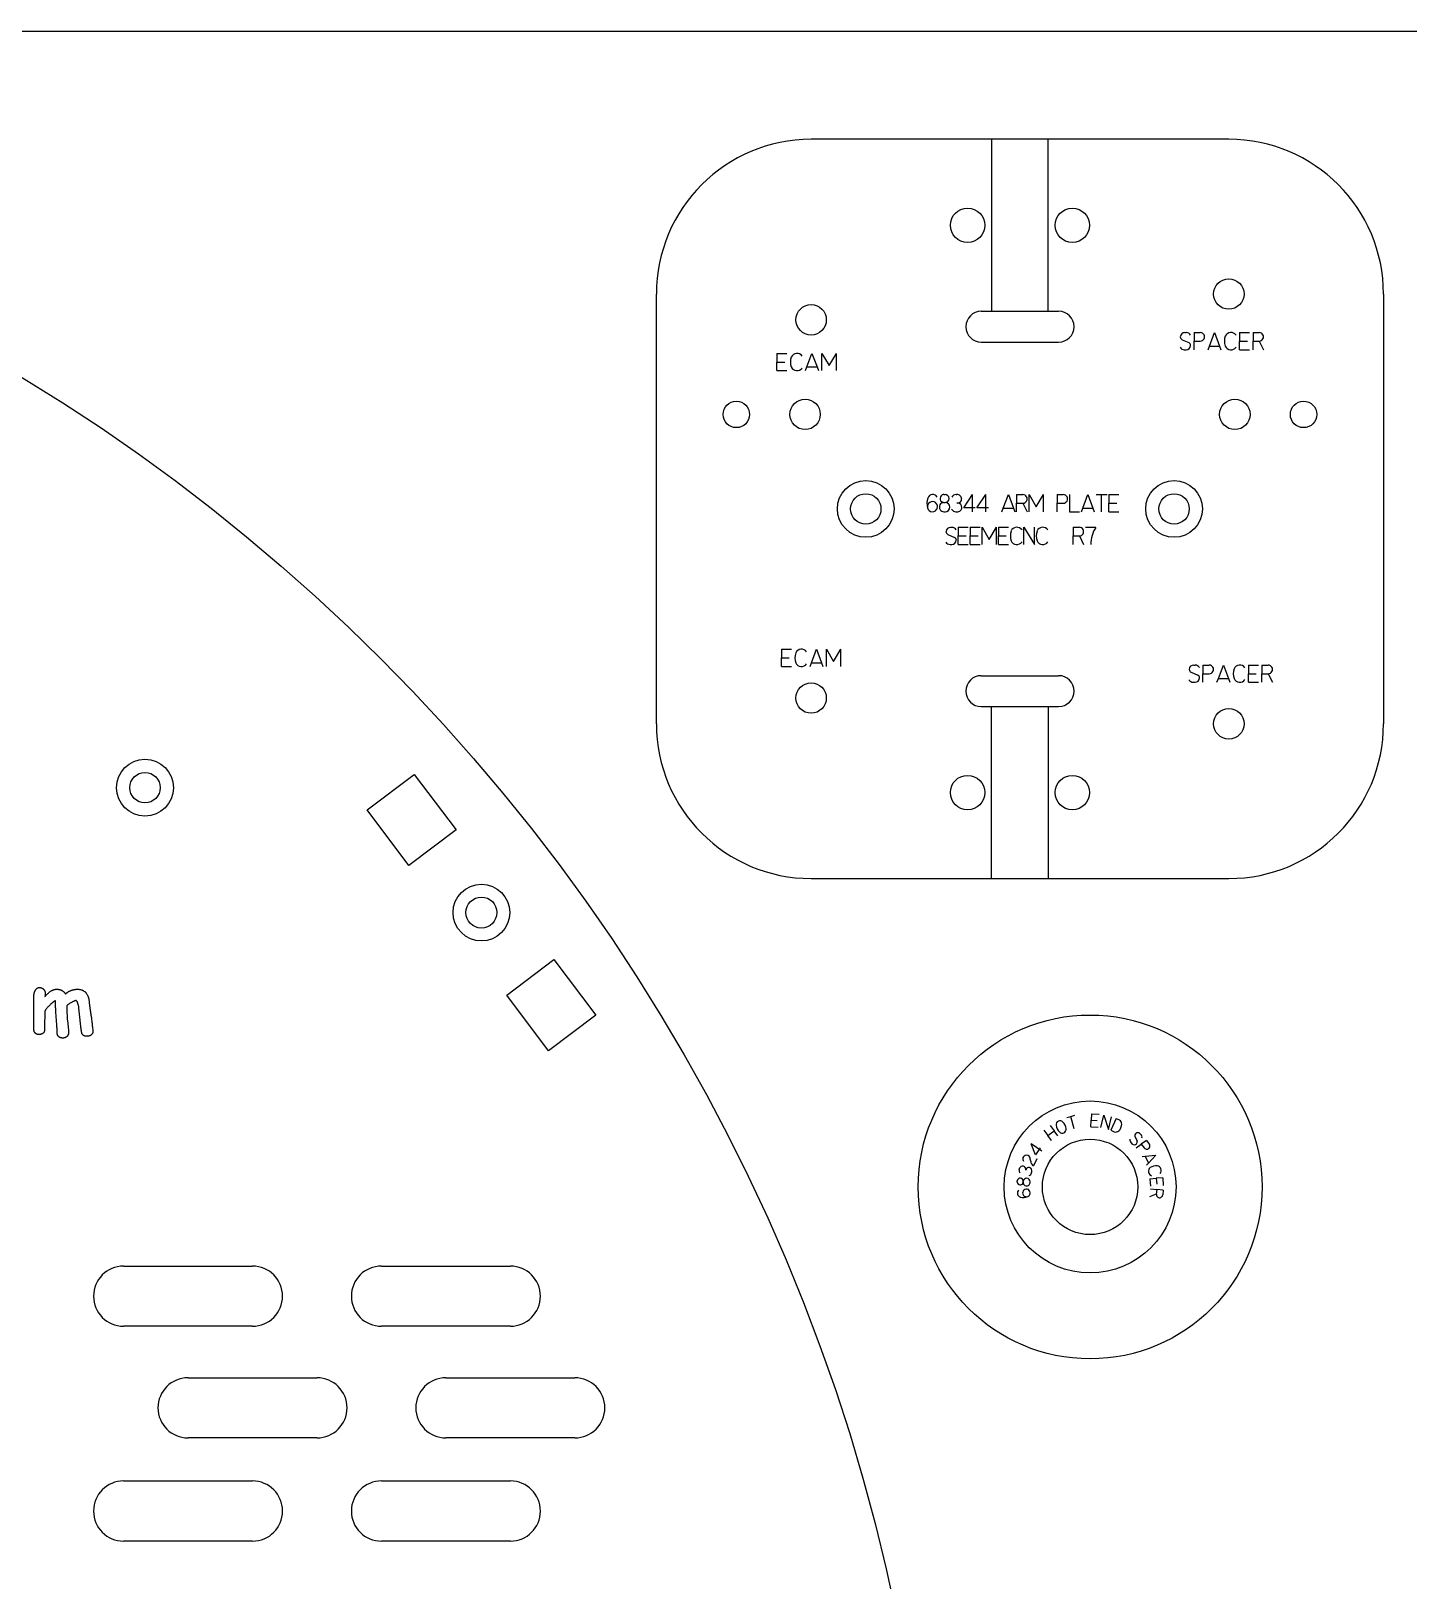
# Model space of a CAD drawing. Header units: inches. Extents: x -1316 to -504, y 192 to 650.
# Drawn here: x -975.6 to -815.4, y 469.4 to 649.6 of the extents above; entities that cross this region are included whole.
import ezdxf

# ---------------------------------------------------------------- set-up
doc = ezdxf.new("R2010")
doc.units = ezdxf.units.IN
doc.header["$MEASUREMENT"] = 0
doc.linetypes.add('Continuous2', pattern=[0])
for name, color, linetype in [('68324 HOT END SPACER', 1, 'Continuous'), ('68343 AND 68344 CARRIAGE AND ARM PLATE', 1, 'Continuous'), ('68355 Base', 1, 'Continuous'), ('68358 Electronics Mount', 1, 'Continuous'), ('STOCK OUTLINE', 1, 'Continuous')]:
    doc.layers.add(name, color=color, linetype=linetype)

msp = doc.modelspace()

# ---------------------------------------------------------------- linework, layer by layer
at = {"layer": '68324 HOT END SPACER', "color": 3, "linetype": 'Continuous2', "lineweight": -3, "true_color": 0x00ff00}
for p, q in [((-855.1, 523.2), (-854.63, 523.33)), ((-854.63, 523.33), (-854.17, 523.46)), ((-854.24, 521.88), (-854.63, 523.33)), ((-852.32, 522.14), (-852.27, 522.89)), ((-852.21, 523.64), (-852.27, 522.89)), ((-852.27, 522.89), (-851.58, 522.84)), ((-852.21, 523.64), (-851.34, 523.58)), ((-851.15, 522.03), (-850.79, 523.49)), ((-850.79, 523.49), (-850.26, 521.81)), ((-850.26, 521.81), (-849.89, 523.27)), ((-849.36, 523.09), (-849.97, 521.72)), ((-849.36, 523.09), (-848.98, 522.92)), ((-857.76, 521.73), (-857.32, 521.13)), ((-857.32, 521.13), (-856.58, 521.66)), ((-856.88, 520.52), (-857.32, 521.13)), ((-857.02, 522.27), (-856.58, 521.66)), ((-856.14, 521.06), (-856.58, 521.66)), ((-852.32, 522.14), (-851.45, 522.08)), ((-849.97, 521.72), (-849.59, 521.54)), ((-847.17, 521.04), (-846.92, 520.45)), ((-846.56, 521.32), (-846.48, 521.24)), ((-858.02, 519.3), (-859.26, 520.14)), ((-858.75, 518.85), (-859.26, 520.14)), ((-858.19, 519.68), (-858.75, 518.85)), ((-847.63, 520.27), (-847.52, 520.16)), ((-847.03, 519.66), (-846.43, 520.11)), ((-845.83, 520.55), (-846.43, 520.11)), ((-846.43, 520.11), (-846.11, 519.67)), ((-845.83, 520.55), (-845.5, 520.11)), ((-860.17, 518.55), (-860.16, 518.58)), ((-858.6, 518.39), (-858.97, 517.57)), ((-846.32, 518.67), (-845.98, 518.7)), ((-845.98, 518.7), (-844.73, 518.81)), ((-845.98, 518.7), (-845.6, 517.9)), ((-845.6, 517.9), (-845.84, 517.65)), ((-844.73, 518.81), (-845.6, 517.9)), ((-860.87, 515.73), (-860.86, 515.83)), ((-860.64, 517.16), (-860.63, 517.22)), ((-860.17, 515.68), (-860.17, 515.77)), ((-859.88, 517.14), (-859.9, 517.03)), ((-859.37, 515.62), (-859.37, 515.71)), ((-859.19, 516.77), (-859.17, 516.87)), ((-845.44, 516.08), (-844.69, 516.13)), ((-845.44, 516.08), (-845.38, 515.2)), ((-843.94, 516.19), (-844.69, 516.13)), ((-844.69, 516.13), (-844.64, 515.45)), ((-843.94, 516.19), (-843.88, 515.31)), ((-844.69, 514.28), (-845.47, 513.98)), ((-845.38, 514.9), (-844.63, 514.83)), ((-844.63, 514.83), (-844.69, 514.28)), ((-843.89, 514.75), (-844.63, 514.83)), ((-843.89, 514.75), (-843.94, 514.21))]:
    msp.add_line(p, q, dxfattribs=at)
at = {"layer": '68324 HOT END SPACER', "color": 5, "linetype": 'Continuous2', "lineweight": -3, "true_color": 0x0000ff}
for radius in [10, 5.55]:
    msp.add_circle((-852.39, 515.13), radius, dxfattribs=at)
at = {"layer": '68324 HOT END SPACER', "color": 3, "linetype": 'Continuous2', "lineweight": -3, "true_color": 0x00ff00}
for centre, radius, start, end in [((-855.89, 522.38), 0.446, 41.6842, 189.8802), ((-856.51, 521.74), 1.34, 7.0764, 44.4881), ((-849.25, 522.43), 0.552, 0.3673, 60.5979), ((-855.01, 522.47), 1.34, 187.0764, 224.4881), ((-855.63, 521.83), 0.446, 221.6842, 9.8802), ((-849.41, 522.07), 0.552, 251.363, 311.5937), ((-850.03, 522.56), 1.34, 317.2746, 354.6864), ((-846.86, 521.12), 0.322, 141.6282, 195.7907), ((-846.84, 521.04), 0.395, 45.7443, 133.7966), ((-846.78, 520.93), 0.432, 346.9679, 45.7443), ((-847.33, 520.58), 0.432, 166.9679, 225.8869), ((-847.25, 520.44), 0.395, 225.8869, 313.7966), ((-847.23, 520.36), 0.322, 321.6281, 15.7907), ((-845.8, 519.89), 0.375, 216.457, 36.4659), ((-860.17, 517.1), 0.473, 124.6129, 165.7987), ((-860.25, 517.21), 0.343, 75.7988, 124.6129), ((-859.78, 518.37), 0.429, 155.9898, 215.9898), ((-859.77, 518.4), 0.429, 68.5658, 155.9898), ((-860.25, 517.17), 0.378, 354.8869, 75.7988), ((-859.52, 517.01), 0.378, 75.7988, 159.9838), ((-859.8, 518.42), 0.429, 23.7649, 63.414), ((-859.51, 517.04), 0.343, 26.9847, 75.7988), ((-862.82, 517.58), 3.56, 8.8588, 16.6044), ((-858.58, 518.18), 0.724, 184.7343, 238.0348), ((-845.06, 516.95), 0.552, 128.7924, 248.7255), ((-844.68, 516.26), 1.34, 85.6997, 123.1114), ((-844.67, 517.05), 0.552, 320.0856, 80.0187), ((-860.52, 515.7), 0.348, 175.6209, 203.17), ((-860.51, 515.8), 0.348, 85.6209, 175.6209), ((-860.52, 515.7), 0.348, 203.17, 355.6209), ((-860.22, 517.06), 0.432, 165.7987, 225.5056), ((-860.51, 515.8), 0.348, 355.6209, 85.621), ((-859.77, 515.65), 0.402, 175.621, 300.3066), ((-859.77, 515.74), 0.402, 85.6209, 175.621), ((-859.77, 515.74), 0.402, 355.6209, 85.621), ((-859.77, 515.65), 0.402, 300.3066, 355.6209), ((-859.61, 516.88), 0.432, 286.092, 345.7989), ((-859.63, 516.98), 0.473, 345.7989, 26.9847), ((-860.41, 514.39), 0.446, 124.8917, 257.6823), ((-860.16, 515.24), 1.34, 254.8784, 292.2901), ((-859.8, 514.43), 0.446, 77.8504, 289.3182), ((-859.8, 514.43), 0.446, 289.4863, 77.6822), ((-844.31, 514.25), 0.375, 174.3446, 354.3535)]:
    msp.add_arc(centre, radius, start, end, dxfattribs=at)
at = {"layer": '68343 AND 68344 CARRIAGE AND ARM PLATE', "color": 1, "linetype": 'Continuous2', "lineweight": -3, "true_color": 0xff0000}
for p, q in [((-836.25, 637.01), (-884.85, 637.01)), ((-902.85, 569.01), (-902.85, 619.01)), ((-818.25, 619.01), (-818.25, 569.01)), ((-884.85, 551.01), (-836.25, 551.01))]:
    msp.add_line(p, q, dxfattribs=at)
at = {"layer": '68343 AND 68344 CARRIAGE AND ARM PLATE', "color": 3, "linetype": 'Continuous2', "lineweight": -3, "true_color": 0x00ff00}
for p, q in [((-863.85, 637.01), (-863.85, 617.01)), ((-857.25, 617.01), (-857.25, 637.01)), ((-841.69, 613.7), (-840.9, 613.36)), ((-841.36, 614.53), (-841.2, 614.53)), ((-840.29, 614.53), (-839.57, 614.53)), ((-840.29, 614.53), (-840.29, 613.53)), ((-840.29, 613.53), (-839.57, 613.53)), ((-840.29, 612.53), (-840.29, 613.53)), ((-838.67, 612.53), (-838.5, 612.96)), ((-838.5, 612.96), (-837.92, 614.53)), ((-838.5, 612.96), (-837.33, 612.96)), ((-837.92, 614.53), (-837.33, 612.96)), ((-837.33, 612.96), (-837.17, 612.53)), ((-835, 614.53), (-833.83, 614.53)), ((-835, 614.53), (-835, 613.53)), ((-835, 613.53), (-834.09, 613.53)), ((-835, 612.53), (-835, 613.53)), ((-833.43, 614.53), (-832.71, 614.53)), ((-833.43, 614.53), (-833.43, 613.53)), ((-833.43, 613.53), (-832.71, 613.53)), ((-833.43, 612.53), (-833.43, 613.53)), ((-832.71, 613.53), (-832.21, 612.53)), ((-888.83, 612.1), (-887.66, 612.1)), ((-888.83, 612.1), (-888.83, 611.1)), ((-888.83, 611.1), (-887.92, 611.1)), ((-888.83, 610.1), (-888.83, 611.1)), ((-885.34, 610.53), (-884.75, 612.1)), ((-884.75, 612.1), (-884.16, 610.53)), ((-883.6, 610.1), (-883.6, 612.1)), ((-883.6, 612.1), (-882.75, 610.68)), ((-882.75, 610.68), (-881.91, 612.1)), ((-881.91, 610.1), (-881.91, 612.1)), ((-841.43, 612.53), (-841.22, 612.53)), ((-835, 612.53), (-833.83, 612.53)), ((-888.83, 610.1), (-887.66, 610.1)), ((-885.5, 610.1), (-885.34, 610.53)), ((-885.34, 610.53), (-884.16, 610.53)), ((-884.16, 610.53), (-884, 610.1)), ((-869.39, 595.68), (-869.26, 595.68)), ((-869.39, 594.75), (-869.26, 594.75)), ((-867.98, 595.68), (-867.91, 595.68)), ((-867.09, 594.15), (-866.06, 595.68)), ((-866.06, 593.68), (-866.06, 595.68)), ((-865.55, 594.15), (-864.52, 595.68)), ((-864.52, 593.68), (-864.52, 595.68)), ((-862.49, 594.11), (-861.9, 595.68)), ((-861.9, 595.68), (-861.31, 594.11)), ((-860.94, 595.68), (-860.21, 595.68)), ((-860.94, 595.68), (-860.94, 594.68)), ((-859.49, 593.68), (-859.49, 595.68)), ((-859.49, 595.68), (-858.65, 594.27)), ((-858.65, 594.27), (-857.81, 595.68)), ((-857.81, 593.68), (-857.81, 595.68)), ((-856.24, 595.68), (-855.51, 595.68)), ((-856.24, 595.68), (-856.24, 594.68)), ((-854.8, 595.68), (-854.8, 593.68)), ((-853.25, 594.11), (-852.66, 595.68)), ((-852.66, 595.68), (-852.07, 594.11)), ((-851.69, 595.68), (-851.05, 595.68)), ((-851.05, 593.68), (-851.05, 595.68)), ((-851.05, 595.68), (-850.41, 595.68)), ((-850.2, 595.68), (-849.03, 595.68)), ((-850.2, 595.68), (-850.2, 594.68)), ((-869.39, 593.68), (-869.26, 593.68)), ((-868.01, 593.68), (-867.88, 593.68)), ((-867.76, 594.68), (-867.91, 594.68)), ((-865.77, 594.15), (-867.09, 594.15)), ((-864.22, 594.15), (-865.55, 594.15)), ((-862.65, 593.68), (-862.49, 594.11)), ((-862.49, 594.11), (-861.31, 594.11)), ((-861.31, 594.11), (-861.15, 593.68)), ((-860.94, 594.68), (-860.21, 594.68)), ((-860.94, 593.68), (-860.94, 594.68)), ((-860.21, 594.68), (-859.71, 593.68)), ((-856.24, 594.68), (-855.51, 594.68)), ((-856.24, 593.68), (-856.24, 594.68)), ((-854.8, 593.68), (-853.62, 593.68)), ((-853.41, 593.68), (-853.25, 594.11)), ((-853.25, 594.11), (-852.07, 594.11)), ((-852.07, 594.11), (-851.91, 593.68)), ((-850.2, 594.68), (-849.28, 594.68)), ((-850.2, 593.68), (-850.2, 594.68)), ((-850.2, 593.68), (-849.03, 593.68)), ((-868.62, 591.87), (-868.46, 591.87)), ((-867.74, 591.87), (-866.56, 591.87)), ((-867.74, 591.87), (-867.74, 590.87)), ((-866.35, 591.87), (-865.18, 591.87)), ((-866.35, 591.87), (-866.35, 590.87)), ((-864.96, 589.87), (-864.96, 591.87)), ((-864.96, 591.87), (-864.12, 590.45)), ((-864.12, 590.45), (-863.28, 591.87)), ((-863.28, 589.87), (-863.28, 591.87)), ((-863.06, 591.87), (-861.89, 591.87)), ((-863.06, 591.87), (-863.06, 590.87)), ((-860.1, 589.87), (-860.1, 591.87)), ((-860.1, 591.87), (-858.87, 589.87)), ((-858.87, 589.87), (-858.87, 591.87)), ((-854.36, 591.87), (-853.64, 591.87)), ((-854.36, 591.87), (-854.36, 590.87)), ((-852.92, 591.87), (-851.72, 591.87)), ((-868.95, 591.04), (-868.16, 590.7)), ((-868.69, 589.87), (-868.48, 589.87)), ((-867.74, 590.87), (-866.82, 590.87)), ((-867.74, 589.87), (-867.74, 590.87)), ((-867.74, 589.87), (-866.56, 589.87)), ((-866.35, 590.87), (-865.43, 590.87)), ((-866.35, 589.87), (-866.35, 590.87)), ((-866.35, 589.87), (-865.18, 589.87)), ((-863.06, 590.87), (-862.15, 590.87)), ((-863.06, 589.87), (-863.06, 590.87)), ((-863.06, 589.87), (-861.89, 589.87)), ((-854.36, 590.87), (-853.64, 590.87)), ((-854.36, 589.87), (-854.36, 590.87)), ((-853.64, 590.87), (-853.14, 589.87)), ((-888.3, 577.68), (-887.13, 577.68)), ((-888.3, 577.68), (-888.3, 576.68)), ((-884.81, 576.11), (-884.22, 577.68)), ((-884.22, 577.68), (-883.63, 576.11)), ((-883.07, 575.68), (-883.07, 577.68)), ((-883.07, 577.68), (-882.23, 576.26)), ((-882.23, 576.26), (-881.38, 577.68)), ((-881.38, 575.68), (-881.38, 577.68)), ((-888.3, 576.68), (-887.39, 576.68)), ((-888.3, 575.68), (-888.3, 576.68)), ((-888.3, 575.68), (-887.13, 575.68)), ((-884.97, 575.68), (-884.81, 576.11)), ((-884.81, 576.11), (-883.63, 576.11)), ((-883.63, 576.11), (-883.47, 575.68)), ((-840.65, 575.01), (-839.87, 574.68)), ((-840.33, 575.85), (-840.17, 575.84)), ((-839.26, 575.84), (-838.53, 575.84)), ((-839.26, 575.84), (-839.26, 574.84)), ((-837.47, 574.27), (-836.88, 575.84)), ((-836.88, 575.84), (-836.29, 574.27)), ((-833.97, 575.84), (-832.8, 575.84)), ((-833.97, 575.84), (-833.97, 574.84)), ((-832.4, 575.84), (-831.67, 575.84)), ((-832.4, 575.84), (-832.4, 574.84)), ((-840.39, 573.84), (-840.19, 573.84)), ((-839.26, 574.84), (-838.53, 574.84)), ((-839.26, 573.84), (-839.26, 574.84)), ((-837.63, 573.84), (-837.47, 574.27)), ((-837.47, 574.27), (-836.29, 574.27)), ((-836.29, 574.27), (-836.13, 573.84)), ((-833.97, 574.84), (-833.05, 574.84)), ((-833.97, 573.84), (-833.97, 574.84)), ((-833.97, 573.84), (-832.8, 573.84)), ((-832.4, 574.84), (-831.67, 574.84)), ((-832.4, 573.84), (-832.4, 574.84)), ((-831.67, 574.84), (-831.17, 573.84)), ((-863.85, 551.01), (-863.85, 571.01)), ((-857.25, 571.01), (-857.25, 551.01)), ((-975.3, 535.72), (-975.3, 537.13)), ((-969.9, 534.54), (-970.03, 535.94))]:
    msp.add_line(p, q, dxfattribs=at)
at = {"layer": '68343 AND 68344 CARRIAGE AND ARM PLATE', "color": 5, "linetype": 'Continuous2', "lineweight": -3, "true_color": 0x0000ff}
for p, q in [((-865.05, 617.01), (-856.05, 617.01)), ((-865.05, 613.41), (-856.05, 613.41)), ((-865.05, 574.61), (-856.05, 574.61)), ((-865.05, 571.01), (-856.05, 571.01))]:
    msp.add_line(p, q, dxfattribs=at)
for centre, radius in [((-866.65, 627.01), 2), ((-854.46, 627.01), 2), ((-836.25, 619.01), 1.77), ((-884.85, 616.01), 1.77), ((-893.55, 605.01), 1.54), ((-885.55, 605.01), 1.77), ((-835.55, 605.01), 1.77), ((-827.55, 605.01), 1.54), ((-878.49, 594.01), 1.77), ((-842.62, 594.01), 1.77), ((-884.85, 572.01), 1.77), ((-836.25, 569.01), 1.78), ((-866.65, 561.01), 2), ((-854.46, 561.01), 2)]:
    msp.add_circle(centre, radius, dxfattribs=at)
at = {"layer": '68343 AND 68344 CARRIAGE AND ARM PLATE', "color": 3, "linetype": 'Continuous2', "lineweight": -3, "true_color": 0x00ff00}
for centre in [(-878.49, 594.01), (-842.62, 594.01)]:
    msp.add_circle(centre, 3.3, dxfattribs=at)
at = {"layer": '68343 AND 68344 CARRIAGE AND ARM PLATE', "color": 1, "linetype": 'Continuous2', "lineweight": -3, "true_color": 0xff0000}
for centre, start, end in [((-884.85, 619.01), 90, 180), ((-836.25, 619.01), 0, 90), ((-884.85, 569.01), 180, 270), ((-836.25, 569.01), 270, 0)]:
    msp.add_arc(centre, 18, start, end, dxfattribs=at)
at = {"layer": '68343 AND 68344 CARRIAGE AND ARM PLATE', "color": 5, "linetype": 'Continuous2', "lineweight": -3, "true_color": 0x0000ff}
for centre, start, end in [((-865.05, 615.21), 90, 270), ((-856.05, 615.21), 270, 90), ((-865.05, 572.81), 90, 270), ((-856.05, 572.81), 270, 90)]:
    msp.add_arc(centre, 1.8, start, end, dxfattribs=at)
at = {"layer": '68343 AND 68344 CARRIAGE AND ARM PLATE', "color": 3, "linetype": 'Continuous2', "lineweight": -3, "true_color": 0x00ff00}
for centre, radius, start, end in [((-841.42, 613.11), 0.577, 210.522, 269.4411), ((-841.37, 614.01), 0.526, 89.2985, 177.3507), ((-841.47, 614.07), 0.43, 185.1823, 239.3448), ((-841.22, 613.05), 0.526, 269.4411, 357.3507), ((-841.21, 613.95), 0.577, 30.522, 89.2985), ((-841.12, 612.99), 0.43, 5.1822, 59.3448), ((-839.57, 614.03), 0.5, 269.9912, 90), ((-834.98, 613.53), 1.78, 161.2941, 198.7059), ((-836, 613.8), 0.735, 35.68, 155.6132), ((-836, 613.26), 0.735, 204.3868, 324.32), ((-832.71, 614.03), 0.5, 269.9912, 90), ((-885.48, 611.1), 1.78, 161.2941, 198.7059), ((-886.49, 611.37), 0.735, 35.68, 155.6132), ((-886.49, 610.83), 0.735, 204.3868, 324.32), ((-869.6, 594.65), 1.78, 159.2941, 196.7059), ((-870.73, 594.27), 0.594, 342.2661, 193.7339), ((-870.71, 595.09), 0.595, 29.3075, 162.098), ((-869.39, 594.22), 0.536, 90, 214.6857), ((-869.39, 595.22), 0.464, 117.5491, 270), ((-869.39, 595.22), 0.464, 90, 117.5491), ((-869.26, 595.22), 0.464, 0, 90), ((-869.26, 595.22), 0.464, 270, 0), ((-869.26, 594.22), 0.536, 0, 90), ((-867.98, 595.1), 0.577, 89.9999, 149.7068), ((-867.91, 595.05), 0.631, 48.8141, 89.9999), ((-867.84, 595.18), 0.504, 279.0881, 0), ((-867.79, 595.18), 0.457, 0, 48.8141), ((-860.21, 595.18), 0.5, 269.9912, 90), ((-855.51, 595.18), 0.5, 269.9912, 90), ((-870.73, 594.28), 0.595, 193.902, 342.098), ((-869.39, 594.22), 0.536, 214.6857, 270), ((-869.26, 594.22), 0.536, 270, 0), ((-868.01, 594.26), 0.577, 210.2932, 270.0001), ((-867.88, 594.31), 0.631, 270.0001, 311.1859), ((-867.81, 594.18), 0.504, 0, 84.185), ((-867.77, 594.18), 0.457, 311.1859, 0), ((-868.63, 591.34), 0.526, 89.2985, 177.3507), ((-868.73, 591.41), 0.43, 185.1823, 239.3448), ((-868.47, 591.29), 0.577, 30.522, 89.2985), ((-859.89, 590.87), 1.78, 161.2941, 198.7059), ((-860.91, 591.14), 0.735, 35.68, 155.6132), ((-856.87, 590.87), 1.78, 161.2941, 198.7059), ((-857.89, 591.14), 0.735, 35.68, 155.6132), ((-853.64, 591.37), 0.5, 269.9912, 90), ((-848.69, 589.87), 3.63, 146.6069, 179.9947), ((-868.68, 590.45), 0.577, 210.522, 269.4411), ((-868.48, 590.39), 0.526, 269.4411, 357.3507), ((-868.38, 590.33), 0.43, 5.1822, 59.3448), ((-860.91, 590.6), 0.735, 204.3868, 324.32), ((-857.89, 590.6), 0.735, 204.3868, 324.32), ((-884.95, 576.68), 1.78, 161.2941, 198.7059), ((-885.97, 576.95), 0.735, 35.68, 155.6132), ((-885.97, 576.41), 0.735, 204.3868, 324.32), ((-840.34, 575.32), 0.526, 89.2985, 177.3507), ((-840.43, 575.38), 0.43, 185.1823, 239.3448), ((-840.17, 575.27), 0.577, 30.522, 89.2985), ((-838.53, 575.34), 0.5, 269.9912, 90), ((-833.95, 574.84), 1.78, 161.2941, 198.7059), ((-834.97, 575.11), 0.735, 35.68, 155.6132), ((-831.67, 575.34), 0.5, 269.9912, 90), ((-840.39, 574.42), 0.577, 210.522, 269.4411), ((-840.18, 574.37), 0.526, 269.4411, 357.3507), ((-840.08, 574.31), 0.43, 5.1822, 59.3448), ((-834.97, 574.58), 0.735, 204.3868, 324.32)]:
    msp.add_arc(centre, radius, start, end, dxfattribs=at)
at = {"layer": '68355 Base', "color": 5, "linetype": 'Continuous2', "lineweight": -3, "true_color": 0x0000ff}
for p, q in [((-936.51, 559), (-931.04, 563.13)), ((-931.04, 563.13), (-926.16, 556.66)), ((-931.64, 552.54), (-936.51, 559)), ((-926.16, 556.66), (-931.64, 552.54)), ((-920.26, 537.44), (-914.79, 541.57)), ((-914.79, 541.57), (-909.91, 535.1)), ((-915.39, 530.97), (-920.26, 537.44)), ((-909.91, 535.1), (-915.39, 530.97)), ((-964.84, 505.92), (-949.84, 505.92)), ((-934.84, 505.92), (-919.84, 505.92)), ((-949.84, 498.92), (-964.84, 498.92)), ((-919.84, 498.92), (-934.84, 498.92)), ((-957.34, 492.93), (-942.34, 492.93)), ((-927.34, 492.93), (-912.34, 492.93)), ((-942.34, 485.93), (-957.34, 485.93)), ((-912.34, 485.93), (-927.34, 485.93)), ((-964.84, 480.92), (-949.84, 480.92)), ((-934.84, 480.92), (-919.84, 480.92)), ((-949.84, 473.92), (-964.84, 473.92)), ((-919.84, 473.92), (-934.84, 473.92))]:
    msp.add_line(p, q, dxfattribs=at)
at = {"layer": '68355 Base', "color": 3, "linetype": 'Continuous2', "lineweight": -3, "true_color": 0x00ff00}
msp.add_line((-975.3, 533.93), (-975.3, 535.72), dxfattribs=at)
at = {"layer": '68355 Base', "color": 1, "linetype": 'Continuous2', "lineweight": -3, "true_color": 0xff0000}
msp.add_circle((-1090.47, 421.01), 220, dxfattribs=at)
at = {"layer": '68355 Base', "color": 3, "linetype": 'Continuous2', "lineweight": -3, "true_color": 0x00ff00}
for centre in [(-962.35, 561.58), (-923.21, 547.05)]:
    msp.add_circle(centre, 3.3, dxfattribs=at)
at = {"layer": '68355 Base', "color": 5, "linetype": 'Continuous2', "lineweight": -3, "true_color": 0x0000ff}
for centre, radius in [((-962.35, 561.58), 1.77), ((-923.21, 547.05), 1.8)]:
    msp.add_circle(centre, radius, dxfattribs=at)
for centre, start, end in [((-964.84, 502.42), 90, 270), ((-949.84, 502.42), 270, 90), ((-934.84, 502.42), 90, 270), ((-919.84, 502.42), 270, 90), ((-957.34, 489.43), 90, 270), ((-942.34, 489.43), 270, 90), ((-927.34, 489.43), 90, 270), ((-912.34, 489.43), 270, 90), ((-964.84, 477.42), 90, 270), ((-949.84, 477.42), 270, 90), ((-934.84, 477.42), 90, 270), ((-919.84, 477.42), 270, 90)]:
    msp.add_arc(centre, 3.5, start, end, dxfattribs=at)
at = {"layer": '68355 Base', "color": 3, "linetype": 'Continuous2', "lineweight": -3, "true_color": 0x00ff00}
for points in [[(-975.3, 537.13), (-975.3, 537.54), (-975.17, 537.87)], [(-975.17, 537.87), (-974.98, 538.33), (-974.65, 538.33)], [(-974.65, 538.33), (-974.37, 538.33), (-973.96, 537.94), (-973.96, 537.67)], [(-973.99, 537.27), (-973.27, 538.13), (-972.65, 538.13)], [(-973.96, 537.67), (-973.96, 537.77), (-973.99, 537.27)], [(-972.65, 538.13), (-971.93, 538.13), (-971.6, 537.58)], [(-971.6, 537.58), (-971.3, 537.85), (-970.6, 538.13), (-970.2, 538.13)], [(-970.2, 538.13), (-969.27, 538.13), (-968.92, 537.16)], [(-968.92, 537.16), (-968.88, 536.97), (-968.76, 535.85)], [(-973.99, 535.62), (-974.03, 534.63), (-974.03, 534.09)], [(-973.93, 535.72), (-973.95, 535.7), (-973.99, 535.62)], [(-972.77, 536.81), (-973.35, 536.46), (-973.93, 535.72)], [(-972.75, 536.31), (-972.75, 536.62), (-972.77, 536.81)], [(-972.57, 533.08), (-972.57, 533.61), (-972.75, 535.74), (-972.75, 536.31)], [(-970.39, 536.81), (-970.5, 536.81), (-971.3, 536.35), (-971.45, 536.21)], [(-971.45, 536.21), (-971.45, 535.64), (-971.39, 534.62)], [(-970.03, 535.94), (-970.19, 536.81), (-970.39, 536.81)], [(-968.76, 535.85), (-968.61, 535.1), (-968.41, 533.28)], [(-975.24, 533.19), (-975.3, 533.42), (-975.3, 533.93)], [(-974.03, 534.09), (-974.03, 533.97), (-974.04, 533.5), (-974.04, 533.39)], [(-971.39, 534.62), (-971.25, 533.59), (-971.25, 533.08)], [(-969.73, 533.18), (-969.81, 533.68), (-969.9, 534.54)], [(-974.68, 532.86), (-975.08, 532.86), (-975.24, 533.19)], [(-974.25, 532.98), (-974.44, 532.86), (-974.68, 532.86)], [(-974.04, 533.39), (-974.04, 533.11), (-974.25, 532.98)], [(-971.93, 532.45), (-972.22, 532.45), (-972.57, 532.79), (-972.57, 533.08)], [(-971.25, 533.08), (-971.25, 532.79), (-971.63, 532.45), (-971.93, 532.45)], [(-969.1, 532.65), (-969.67, 532.65), (-969.73, 533.18)], [(-968.41, 533.28), (-968.4, 532.99), (-968.81, 532.65), (-969.1, 532.65)]]:
    msp.add_open_spline(points, degree=2, dxfattribs=at)
at = {"layer": '68358 Electronics Mount', "color": 1, "linetype": 'Continuous2', "lineweight": -3, "true_color": 0xff0000}
msp.add_circle((-852.39, 515.13), 20, dxfattribs=at)
at = {"layer": 'STOCK OUTLINE', "color": 2, "linetype": 'Continuous2', "lineweight": -3, "true_color": 0xffff00}
msp.add_line((-1316.47, 649.61), (-503.67, 649.61), dxfattribs=at)

doc.saveas('drawing.dxf')
